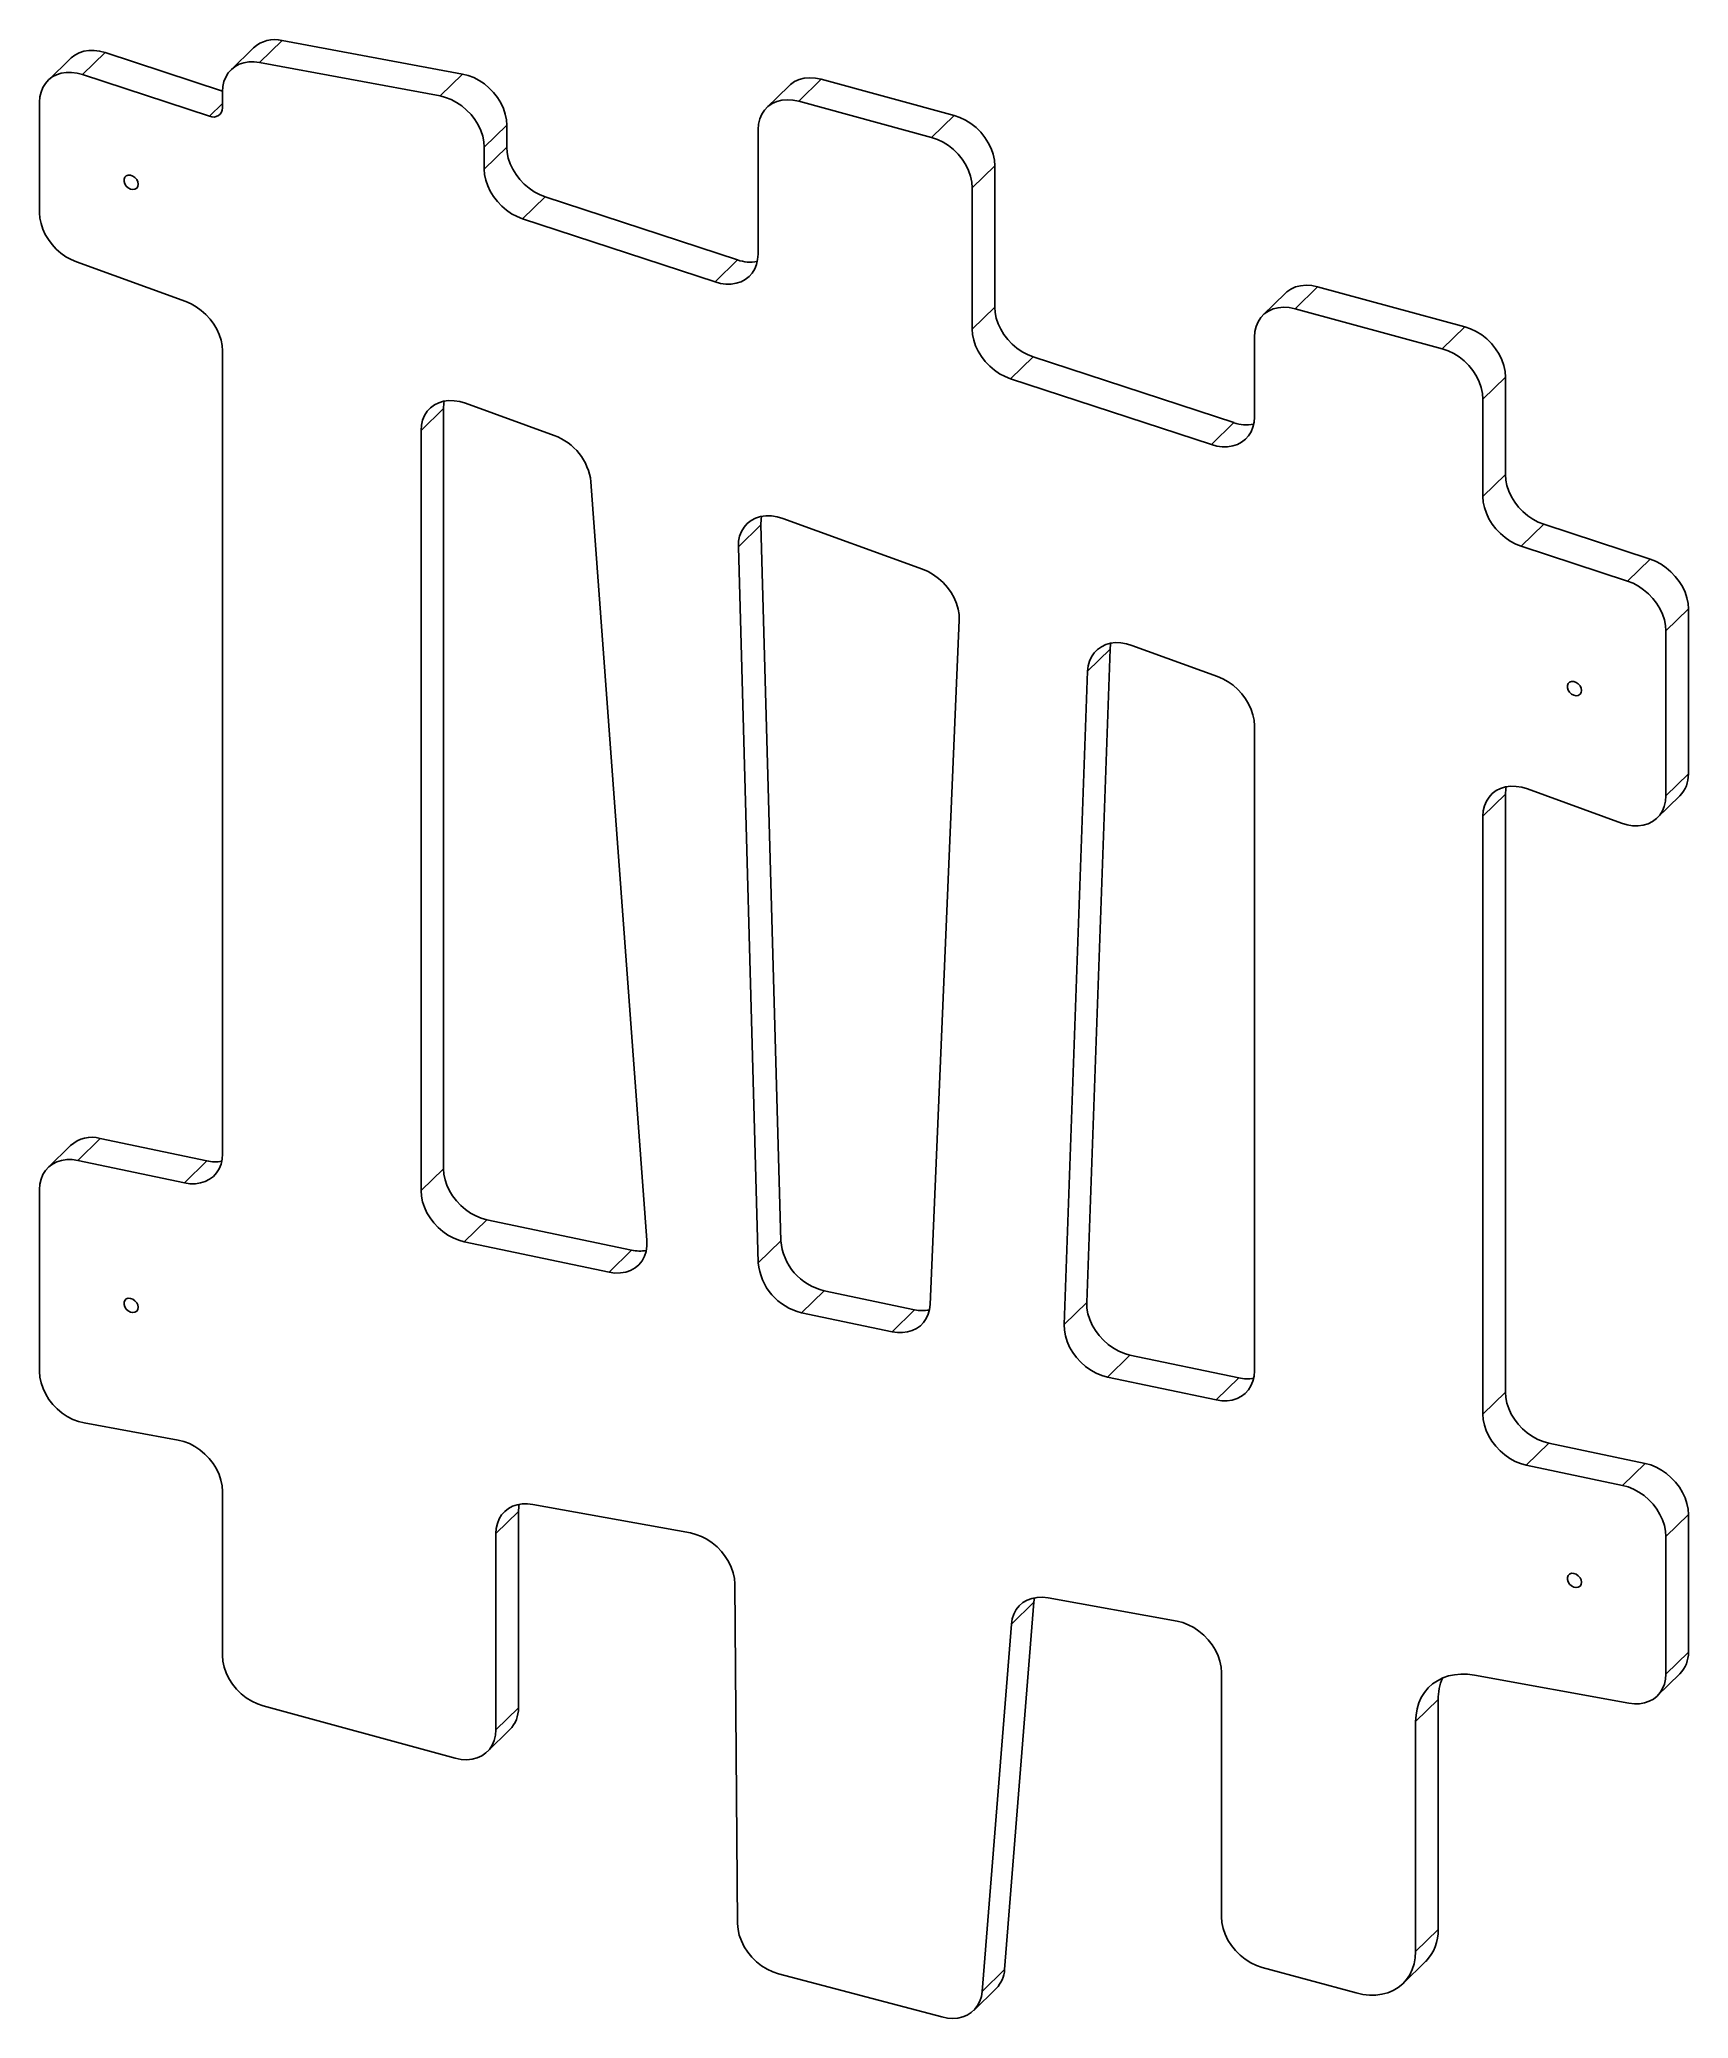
# Model space of a CAD drawing. Header units: millimetres. Extents: x -35052 to -34335, y 5325 to 6186.
import ezdxf

# ---------------------------------------------------------------- set-up
doc = ezdxf.new("R2010")
doc.units = ezdxf.units.MM

msp = doc.modelspace()

# ---------------------------------------------------------------- linework, layer by layer
at = {"color": 7, "linetype": 'Continuous', "lineweight": 25}
for p, q in [((-34958.91, 6182.5), (-34968.71, 6172.94)), ((-34956.3, 6176.13), (-34946.5, 6185.69)), ((-34868.01, 6171.11), (-34946.5, 6185.69)), ((-35038.5, 6177.92), (-35048.31, 6168.35)), ((-35033.31, 6170.88), (-35023.51, 6180.44)), ((-34972.42, 6163.69), (-35023.51, 6180.44)), ((-34877.81, 6161.55), (-34956.3, 6176.13)), ((-34978.04, 6152.75), (-35033.31, 6170.88)), ((-34877.81, 6161.55), (-34868.01, 6171.11)), ((-34725.94, 6165.99), (-34735.74, 6156.42)), ((-34721.77, 6159.25), (-34711.97, 6168.82)), ((-34654.16, 6153.1), (-34711.97, 6168.82)), ((-35052.02, 6158.85), (-35052.02, 6110.76)), ((-34978.04, 6152.75), (-34972.43, 6158.23)), ((-34972.43, 6163.43), (-34972.43, 6156.36)), ((-34663.96, 6143.54), (-34721.77, 6159.25)), ((-34858.56, 6139.24), (-34848.76, 6148.8)), ((-34848.76, 6139.32), (-34848.76, 6148.8)), ((-34739.46, 6146.91), (-34739.46, 6092.69)), ((-34663.96, 6143.54), (-34654.16, 6153.1)), ((-34858.56, 6129.76), (-34848.76, 6139.32)), ((-34858.56, 6129.76), (-34858.56, 6139.24)), ((-34646.27, 6121.59), (-34636.47, 6131.15)), ((-34636.47, 6069.72), (-34636.47, 6131.15)), ((-34646.27, 6060.15), (-34646.27, 6121.59)), ((-34841.89, 6108.11), (-34832.09, 6117.68)), ((-34748.37, 6090.23), (-34832.09, 6117.68)), ((-34758.17, 6080.66), (-34841.89, 6108.11)), ((-35036, 6089.34), (-34988.45, 6072.07)), ((-34758.17, 6080.66), (-34748.37, 6090.23)), ((-34505.83, 6069), (-34496.03, 6078.57)), ((-34431.97, 6061.16), (-34496.03, 6078.57)), ((-34646.27, 6060.15), (-34636.47, 6069.72)), ((-34510, 6075.74), (-34519.8, 6066.17)), ((-34441.78, 6051.6), (-34505.83, 6069)), ((-34441.78, 6051.6), (-34431.97, 6061.16)), ((-34523.52, 6056.67), (-34523.52, 6021.89)), ((-34972.43, 6050.65), (-34972.43, 5701.3)), ((-34629.6, 6038.51), (-34619.8, 6048.08)), ((-34532.43, 6019.43), (-34619.8, 6048.08)), ((-34542.23, 6009.86), (-34629.6, 6038.51)), ((-34424.09, 6029.65), (-34414.29, 6039.21)), ((-34414.29, 5996.87), (-34414.29, 6039.21)), ((-34828.12, 6013.84), (-34866.72, 6027.86)), ((-34424.09, 5987.31), (-34424.09, 6029.65)), ((-34886.07, 6016.05), (-34876.27, 6025.61)), ((-34876.27, 6025.61), (-34876.27, 5694.87)), ((-34542.23, 6009.86), (-34532.43, 6019.43)), ((-34886.07, 6016.05), (-34886.07, 5685.31)), ((-34787.77, 5663.71), (-34812.14, 5993.68)), ((-34424.09, 5987.31), (-34414.29, 5996.87)), ((-34748.02, 5965.44), (-34738.22, 5975.01)), ((-34738.22, 5975.01), (-34729.53, 5663.54)), ((-34667.92, 5955.65), (-34728.68, 5977.72)), ((-34407.42, 5965.66), (-34397.62, 5975.23)), ((-34351.36, 5960.06), (-34397.62, 5975.23)), ((-34748.02, 5965.44), (-34739.33, 5653.97)), ((-34361.16, 5950.49), (-34407.42, 5965.66)), ((-34361.16, 5950.49), (-34351.36, 5960.06)), ((-34664.61, 5635.85), (-34651.91, 5933.53)), ((-34344.49, 5928.85), (-34334.69, 5938.42)), ((-34334.69, 5866.58), (-34334.69, 5938.42)), ((-34344.49, 5857.02), (-34344.49, 5928.85)), ((-34586.3, 5920.88), (-34596.42, 5636.59)), ((-34596.1, 5911.32), (-34586.3, 5920.88)), ((-34539.54, 5909.02), (-34576.76, 5922.54)), ((-34596.1, 5911.32), (-34606.23, 5627.03)), ((-34523.52, 5606.87), (-34523.52, 5887.6)), ((-34344.49, 5857.02), (-34334.69, 5866.58)), ((-34424.09, 5848.25), (-34414.29, 5857.82)), ((-34414.29, 5597.7), (-34414.29, 5857.82)), ((-34404.74, 5860.06), (-34363.84, 5845.21)), ((-34348.21, 5847.51), (-34338.41, 5857.08)), ((-34424.09, 5588.13), (-34424.09, 5848.25)), ((-35035.45, 5698.47), (-35025.65, 5708.03)), ((-34979.2, 5698.26), (-35025.65, 5708.03)), ((-35038.5, 5704.93), (-35048.31, 5695.37)), ((-34989, 5688.7), (-35035.45, 5698.47)), ((-34989, 5688.7), (-34979.2, 5698.26)), ((-34886.07, 5685.31), (-34876.27, 5694.87)), ((-35052.02, 5685.86), (-35052.02, 5606.57)), ((-34867.26, 5663.09), (-34857.46, 5672.65)), ((-34857.46, 5672.65), (-34794.49, 5659.41)), ((-34867.26, 5663.09), (-34804.29, 5649.84)), ((-34804.29, 5649.84), (-34794.49, 5659.41)), ((-34739.33, 5653.97), (-34729.53, 5663.54)), ((-34720.53, 5632.22), (-34710.73, 5641.79)), ((-34710.73, 5641.79), (-34671.36, 5633.51)), ((-34720.53, 5632.22), (-34681.16, 5623.94)), ((-34681.16, 5623.94), (-34671.36, 5633.51)), ((-34606.23, 5627.03), (-34596.42, 5636.59)), ((-34587.43, 5604.23), (-34577.63, 5613.79)), ((-34577.63, 5613.79), (-34530.29, 5603.83)), ((-34587.43, 5604.23), (-34540.09, 5594.27)), ((-34540.09, 5594.27), (-34530.29, 5603.83)), ((-34424.09, 5588.13), (-34414.29, 5597.7)), ((-35032.69, 5584.25), (-34991.76, 5576.82)), ((-34405.28, 5565.91), (-34395.48, 5575.48)), ((-34353.5, 5566.64), (-34395.48, 5575.48)), ((-34363.3, 5557.08), (-34405.28, 5565.91)), ((-34363.3, 5557.08), (-34353.5, 5566.64)), ((-34972.43, 5554.5), (-34972.43, 5483.08)), ((-34853.5, 5536.13), (-34843.7, 5545.69)), ((-34843.7, 5460.33), (-34843.7, 5545.69)), ((-34837.45, 5548.83), (-34768.89, 5536.4)), ((-34344.49, 5534.86), (-34334.69, 5544.42)), ((-34334.69, 5484.6), (-34334.69, 5544.42)), ((-34853.5, 5450.76), (-34853.5, 5536.13)), ((-34344.49, 5475.03), (-34344.49, 5534.86)), ((-34749.56, 5514.21), (-34748.36, 5366.44)), ((-34632.16, 5346.48), (-34619.44, 5506.3)), ((-34629.24, 5496.73), (-34619.44, 5506.3)), ((-34619.44, 5506.3), (-34619.16, 5508.2)), ((-34613.24, 5508.16), (-34557.16, 5497.99)), ((-34641.96, 5336.92), (-34629.24, 5496.73)), ((-34344.49, 5475.03), (-34334.69, 5484.6)), ((-34537.83, 5475.67), (-34537.83, 5369.35)), ((-34427.82, 5474.53), (-34360.54, 5462.32)), ((-34348.21, 5465.53), (-34338.41, 5475.09)), ((-34954.74, 5461.13), (-34871.19, 5438.42)), ((-34853.5, 5450.76), (-34843.7, 5460.33)), ((-34453.36, 5454.31), (-34443.56, 5463.87)), ((-34443.56, 5363.89), (-34443.56, 5463.87)), ((-34857.22, 5441.25), (-34847.42, 5450.82)), ((-34453.36, 5354.32), (-34453.36, 5454.31)), ((-34453.36, 5354.32), (-34443.56, 5363.89)), ((-34641.96, 5336.92), (-34632.16, 5346.48)), ((-34520.14, 5347.4), (-34479.24, 5336.28)), ((-34458.8, 5340.42), (-34449, 5349.98)), ((-34730.53, 5344.59), (-34659.46, 5325.82)), ((-34645.63, 5328.69), (-34635.83, 5338.25))]:
    msp.add_line(p, q, dxfattribs=at)
at = {"color": 7, "linetype": 'Continuous', "lineweight": 25, "flags": 128}
for points in [[(-35023.51, 6180.44), (-35025.91, 6181.07), (-35028.28, 6181.38), (-35030.59, 6181.36), (-35032.78, 6181.01), (-35034.82, 6180.35), (-35036.68, 6179.37), (-35038.3, 6178.11), (-35038.5, 6177.92)], [(-34956.3, 6176.13), (-34958.65, 6176.41), (-34960.94, 6176.37), (-34963.11, 6176), (-34965.12, 6175.33), (-34966.95, 6174.34), (-34968.56, 6173.08), (-34969.92, 6171.55), (-34971, 6169.79), (-34971.79, 6167.82), (-34972.27, 6165.69), (-34972.43, 6163.43)], [(-35033.31, 6170.88), (-35035.71, 6171.5), (-35038.09, 6171.81), (-35040.39, 6171.79), (-35042.58, 6171.45), (-35044.62, 6170.78), (-35046.48, 6169.81), (-35048.11, 6168.54), (-35049.48, 6167.01), (-35050.58, 6165.24), (-35051.38, 6163.27), (-35051.86, 6161.12), (-35052.02, 6158.85)], [(-34848.76, 6148.8), (-34848.93, 6151.21), (-34849.43, 6153.67), (-34850.26, 6156.12), (-34851.39, 6158.53), (-34852.82, 6160.84), (-34854.5, 6163.01), (-34856.42, 6165.01), (-34858.52, 6166.78), (-34860.78, 6168.31), (-34863.14, 6169.55), (-34865.57, 6170.49), (-34868.01, 6171.11)], [(-34711.97, 6168.82), (-34714.49, 6169.33), (-34716.95, 6169.48), (-34719.32, 6169.26), (-34721.53, 6168.69), (-34723.55, 6167.78), (-34725.34, 6166.53), (-34725.94, 6165.99)], [(-34858.56, 6139.24), (-34858.73, 6141.65), (-34859.23, 6144.1), (-34860.06, 6146.56), (-34861.19, 6148.96), (-34862.62, 6151.27), (-34864.3, 6153.45), (-34866.22, 6155.44), (-34868.32, 6157.22), (-34870.58, 6158.74), (-34872.94, 6159.99), (-34875.37, 6160.93), (-34877.81, 6161.55)], [(-34721.77, 6159.25), (-34724.29, 6159.76), (-34726.75, 6159.91), (-34729.12, 6159.7), (-34731.33, 6159.13), (-34733.35, 6158.21), (-34735.14, 6156.97), (-34736.65, 6155.42), (-34737.86, 6153.6), (-34738.74, 6151.55), (-34739.28, 6149.31), (-34739.46, 6146.91)], [(-34636.47, 6131.15), (-34636.65, 6133.64), (-34637.18, 6136.18), (-34638.07, 6138.71), (-34639.27, 6141.18), (-34640.79, 6143.55), (-34642.57, 6145.77), (-34644.59, 6147.78), (-34646.81, 6149.56), (-34649.17, 6151.05), (-34651.64, 6152.24), (-34654.16, 6153.1)], [(-34832.09, 6117.68), (-34834.5, 6118.63), (-34836.85, 6119.88), (-34839.09, 6121.41), (-34841.17, 6123.19), (-34843.07, 6125.18), (-34844.74, 6127.35), (-34846.15, 6129.65), (-34847.27, 6132.05), (-34848.09, 6134.49), (-34848.59, 6136.93), (-34848.76, 6139.32)], [(-34646.27, 6121.59), (-34646.45, 6124.08), (-34646.98, 6126.61), (-34647.87, 6129.14), (-34649.08, 6131.62), (-34650.59, 6133.99), (-34652.37, 6136.2), (-34654.39, 6138.22), (-34656.61, 6139.99), (-34658.97, 6141.49), (-34661.44, 6142.68), (-34663.96, 6143.54)], [(-34841.89, 6108.11), (-34844.3, 6109.07), (-34846.65, 6110.32), (-34848.89, 6111.85), (-34850.97, 6113.63), (-34852.87, 6115.62), (-34854.54, 6117.78), (-34855.95, 6120.09), (-34857.07, 6122.48), (-34857.89, 6124.92), (-34858.39, 6127.36), (-34858.56, 6129.76)], [(-35009.13, 6123.15), (-35009.3, 6124.17), (-35009.78, 6125.17), (-35010.53, 6126.04), (-35011.47, 6126.69), (-35012.48, 6127.05), (-35013.47, 6127.07), (-35014.32, 6126.77), (-35014.95, 6126.16), (-35015.28, 6125.31), (-35015.28, 6124.32), (-35014.95, 6123.3), (-35014.32, 6122.35), (-35013.47, 6121.58), (-35012.48, 6121.07), (-35011.47, 6120.87), (-35010.53, 6121.02), (-35009.78, 6121.48), (-35009.3, 6122.22), (-35009.13, 6123.15)], [(-35052.02, 6110.76), (-35051.86, 6108.43), (-35051.39, 6106.04), (-35050.61, 6103.66), (-35049.53, 6101.32), (-35048.19, 6099.06), (-35046.59, 6096.92), (-35044.77, 6094.95), (-35042.77, 6093.18), (-35040.61, 6091.63), (-35038.34, 6090.35), (-35036, 6089.34)], [(-34739.46, 6092.69), (-34739.62, 6090.42), (-34740.11, 6088.27), (-34740.9, 6086.3), (-34742, 6084.53), (-34743.38, 6083), (-34745.01, 6081.73), (-34746.86, 6080.76), (-34748.9, 6080.09), (-34751.09, 6079.75), (-34753.4, 6079.73), (-34755.77, 6080.03), (-34758.17, 6080.66)], [(-34496.03, 6078.57), (-34498.54, 6079.08), (-34501.01, 6079.23), (-34503.38, 6079.02), (-34505.59, 6078.45), (-34507.61, 6077.53), (-34509.4, 6076.29), (-34510, 6075.74)], [(-34988.45, 6072.07), (-34986.11, 6071.07), (-34983.84, 6069.78), (-34981.68, 6068.24), (-34979.68, 6066.46), (-34977.86, 6064.49), (-34976.26, 6062.35), (-34974.92, 6060.1), (-34973.84, 6057.75), (-34973.06, 6055.37), (-34972.59, 6052.99), (-34972.43, 6050.65)], [(-34619.8, 6048.08), (-34622.21, 6049.03), (-34624.56, 6050.28), (-34626.8, 6051.81), (-34628.88, 6053.59), (-34630.78, 6055.58), (-34632.45, 6057.74), (-34633.86, 6060.05), (-34634.98, 6062.44), (-34635.8, 6064.88), (-34636.3, 6067.32), (-34636.47, 6069.72)], [(-34505.83, 6069), (-34508.35, 6069.51), (-34510.81, 6069.66), (-34513.18, 6069.45), (-34515.39, 6068.88), (-34517.41, 6067.97), (-34519.2, 6066.72), (-34520.71, 6065.17), (-34521.92, 6063.36), (-34522.8, 6061.3), (-34523.34, 6059.06), (-34523.52, 6056.67)], [(-34414.29, 6039.21), (-34414.47, 6041.7), (-34415, 6044.24), (-34415.88, 6046.77), (-34417.09, 6049.24), (-34418.61, 6051.61), (-34420.39, 6053.83), (-34422.41, 6055.84), (-34424.63, 6057.62), (-34426.99, 6059.11), (-34429.46, 6060.3), (-34431.97, 6061.16)], [(-34629.6, 6038.51), (-34632.01, 6039.46), (-34634.36, 6040.72), (-34636.6, 6042.24), (-34638.68, 6044.02), (-34640.58, 6046.01), (-34642.25, 6048.18), (-34643.66, 6050.48), (-34644.78, 6052.88), (-34645.6, 6055.32), (-34646.1, 6057.76), (-34646.27, 6060.15)], [(-34424.09, 6029.65), (-34424.27, 6032.13), (-34424.8, 6034.67), (-34425.69, 6037.2), (-34426.89, 6039.68), (-34428.41, 6042.05), (-34430.19, 6044.26), (-34432.21, 6046.28), (-34434.43, 6048.05), (-34436.79, 6049.55), (-34439.26, 6050.74), (-34441.78, 6051.6)], [(-34866.72, 6027.86), (-34869.17, 6028.58), (-34871.6, 6028.97), (-34873.98, 6029.02), (-34876.25, 6028.73), (-34878.36, 6028.11), (-34880.28, 6027.15), (-34881.98, 6025.9), (-34883.41, 6024.36), (-34884.56, 6022.57), (-34885.39, 6020.56), (-34885.9, 6018.37), (-34886.07, 6016.05)], [(-34875.94, 6028.79), (-34876.1, 6027.94), (-34876.27, 6025.61)], [(-34523.52, 6021.89), (-34523.68, 6019.62), (-34524.16, 6017.47), (-34524.96, 6015.5), (-34526.06, 6013.73), (-34527.44, 6012.2), (-34529.06, 6010.93), (-34530.92, 6009.96), (-34532.96, 6009.29), (-34535.15, 6008.95), (-34537.46, 6008.93), (-34539.83, 6009.23), (-34542.23, 6009.86)], [(-34397.62, 5975.23), (-34400.03, 5976.18), (-34402.38, 5977.43), (-34404.62, 5978.96), (-34406.7, 5980.74), (-34408.6, 5982.73), (-34410.27, 5984.9), (-34411.68, 5987.2), (-34412.8, 5989.59), (-34413.62, 5992.04), (-34414.12, 5994.48), (-34414.29, 5996.87)], [(-34407.42, 5965.66), (-34409.83, 5966.62), (-34412.18, 5967.87), (-34414.42, 5969.4), (-34416.5, 5971.17), (-34418.4, 5973.17), (-34420.07, 5975.33), (-34421.48, 5977.63), (-34422.6, 5980.03), (-34423.42, 5982.47), (-34423.92, 5984.91), (-34424.09, 5987.31)], [(-34728.68, 5977.72), (-34731.17, 5978.45), (-34733.64, 5978.84), (-34736.05, 5978.88), (-34738.35, 5978.57), (-34740.49, 5977.9), (-34742.42, 5976.91), (-34744.12, 5975.6), (-34745.54, 5974), (-34746.66, 5972.15), (-34747.46, 5970.08), (-34747.91, 5967.83), (-34748.02, 5965.44)], [(-34737.9, 5978.66), (-34738.11, 5977.39), (-34738.22, 5975.01)], [(-34334.69, 5938.42), (-34334.86, 5940.81), (-34335.35, 5943.25), (-34336.17, 5945.69), (-34337.3, 5948.09), (-34338.71, 5950.39), (-34340.38, 5952.56), (-34342.27, 5954.55), (-34344.36, 5956.33), (-34346.6, 5957.85), (-34348.94, 5959.11), (-34351.36, 5960.06)], [(-34651.91, 5933.53), (-34651.97, 5935.91), (-34652.38, 5938.35), (-34653.11, 5940.81), (-34654.15, 5943.23), (-34655.49, 5945.57), (-34657.09, 5947.78), (-34658.93, 5949.83), (-34660.98, 5951.68), (-34663.18, 5953.28), (-34665.51, 5954.61), (-34667.92, 5955.65)], [(-34344.49, 5928.85), (-34344.66, 5931.25), (-34345.15, 5933.69), (-34345.97, 5936.13), (-34347.1, 5938.52), (-34348.51, 5940.83), (-34350.18, 5942.99), (-34352.07, 5944.98), (-34354.16, 5946.76), (-34356.4, 5948.29), (-34358.74, 5949.54), (-34361.16, 5950.49)], [(-34576.76, 5922.54), (-34579.16, 5923.26), (-34581.55, 5923.65), (-34583.88, 5923.72), (-34586.11, 5923.46), (-34588.2, 5922.87), (-34590.1, 5921.97), (-34591.79, 5920.78), (-34593.24, 5919.32), (-34594.41, 5917.6), (-34595.29, 5915.67), (-34595.86, 5913.57), (-34596.1, 5911.32)], [(-34585.99, 5923.48), (-34586.05, 5923.13), (-34586.3, 5920.88)], [(-34523.52, 5887.6), (-34523.68, 5889.94), (-34524.15, 5892.32), (-34524.93, 5894.71), (-34526.01, 5897.05), (-34527.35, 5899.31), (-34528.95, 5901.44), (-34530.77, 5903.41), (-34532.77, 5905.19), (-34534.93, 5906.73), (-34537.2, 5908.02), (-34539.54, 5909.02)], [(-34381.19, 5902.91), (-34381.36, 5903.93), (-34381.85, 5904.93), (-34382.6, 5905.8), (-34383.53, 5906.45), (-34384.54, 5906.81), (-34385.53, 5906.83), (-34386.38, 5906.53), (-34387.01, 5905.92), (-34387.34, 5905.07), (-34387.34, 5904.09), (-34387.01, 5903.06), (-34386.38, 5902.11), (-34385.53, 5901.34), (-34384.54, 5900.83), (-34383.53, 5900.63), (-34382.6, 5900.78), (-34381.85, 5901.24), (-34381.36, 5901.98), (-34381.19, 5902.91)], [(-34424.09, 5848.25), (-34423.92, 5850.58), (-34423.41, 5852.77), (-34422.58, 5854.77), (-34421.43, 5856.56), (-34420, 5858.1), (-34418.3, 5859.36), (-34416.38, 5860.31), (-34414.27, 5860.94), (-34412, 5861.23), (-34409.62, 5861.18), (-34407.19, 5860.79), (-34404.74, 5860.06)], [(-34414.29, 5857.82), (-34414.12, 5860.14), (-34413.96, 5861)], [(-34363.84, 5845.21), (-34361.39, 5844.48), (-34358.95, 5844.09), (-34356.58, 5844.04), (-34354.31, 5844.33), (-34352.2, 5844.96), (-34350.27, 5845.91), (-34348.58, 5847.17), (-34347.14, 5848.7), (-34346, 5850.5), (-34345.17, 5852.5), (-34344.66, 5854.69), (-34344.49, 5857.02)], [(-34972.43, 5701.3), (-34972.59, 5699), (-34973.09, 5696.84), (-34973.9, 5694.85), (-34975.02, 5693.07), (-34976.42, 5691.54), (-34978.08, 5690.28), (-34979.96, 5689.31), (-34982.03, 5688.66), (-34984.26, 5688.34), (-34986.59, 5688.35), (-34989, 5688.7)], [(-35035.45, 5698.47), (-35037.86, 5698.81), (-35040.19, 5698.82), (-35042.42, 5698.5), (-35044.49, 5697.85), (-35046.37, 5696.89), (-35048.03, 5695.63), (-35049.43, 5694.09), (-35050.55, 5692.31), (-35051.36, 5690.32), (-35051.86, 5688.16), (-35052.02, 5685.86)], [(-34876.27, 5694.87), (-34876.1, 5692.5), (-34875.61, 5690.09), (-34874.81, 5687.67), (-34873.71, 5685.3), (-34872.32, 5683.01), (-34870.68, 5680.86), (-34868.82, 5678.87), (-34866.77, 5677.1), (-34864.56, 5675.56), (-34862.25, 5674.29), (-34859.87, 5673.32), (-34857.46, 5672.65)], [(-34886.07, 5685.31), (-34885.9, 5682.94), (-34885.41, 5680.52), (-34884.61, 5678.1), (-34883.51, 5675.73), (-34882.12, 5673.45), (-34880.48, 5671.29), (-34878.62, 5669.31), (-34876.57, 5667.53), (-34874.36, 5666), (-34872.05, 5664.73), (-34869.67, 5663.75), (-34867.26, 5663.09)], [(-34804.29, 5649.84), (-34801.78, 5649.49), (-34799.33, 5649.5), (-34797.02, 5649.88), (-34794.88, 5650.62), (-34792.95, 5651.7), (-34791.28, 5653.1), (-34789.9, 5654.8), (-34788.84, 5656.75), (-34788.13, 5658.91), (-34787.77, 5661.25), (-34787.77, 5663.71)], [(-35009.13, 5634.56), (-35009.3, 5635.58), (-35009.78, 5636.58), (-35010.53, 5637.45), (-35011.47, 5638.1), (-35012.48, 5638.46), (-35013.47, 5638.49), (-35014.32, 5638.18), (-35014.95, 5637.57), (-35015.28, 5636.73), (-35015.28, 5635.74), (-35014.95, 5634.71), (-35014.32, 5633.76), (-35013.47, 5632.99), (-35012.48, 5632.48), (-35011.47, 5632.29), (-35010.53, 5632.43), (-35009.78, 5632.89), (-35009.3, 5633.63), (-35009.13, 5634.56)], [(-34681.16, 5623.94), (-34678.83, 5623.6), (-34676.55, 5623.58), (-34674.38, 5623.87), (-34672.34, 5624.47), (-34670.49, 5625.37), (-34668.84, 5626.56), (-34667.43, 5628.01), (-34666.29, 5629.69), (-34665.42, 5631.58), (-34664.86, 5633.65), (-34664.61, 5635.85)], [(-34596.42, 5636.59), (-34596.34, 5634.19), (-34595.91, 5631.73), (-34595.15, 5629.26), (-34594.08, 5626.82), (-34592.71, 5624.48), (-34591.07, 5622.26), (-34589.19, 5620.21), (-34587.11, 5618.37), (-34584.87, 5616.79), (-34582.52, 5615.48), (-34580.08, 5614.47), (-34577.63, 5613.79)], [(-34606.23, 5627.03), (-34606.14, 5624.63), (-34605.71, 5622.16), (-34604.95, 5619.69), (-34603.88, 5617.26), (-34602.51, 5614.91), (-34600.87, 5612.69), (-34598.99, 5610.64), (-34596.92, 5608.81), (-34594.68, 5607.22), (-34592.32, 5605.91), (-34589.89, 5604.91), (-34587.43, 5604.23)], [(-35052.02, 5606.57), (-35051.85, 5604.16), (-35051.35, 5601.7), (-35050.52, 5599.24), (-35049.37, 5596.83), (-35047.94, 5594.51), (-35046.25, 5592.33), (-35044.33, 5590.34), (-35042.21, 5588.56), (-35039.95, 5587.03), (-35037.58, 5585.79), (-35035.14, 5584.86), (-35032.69, 5584.25)], [(-34540.09, 5594.27), (-34537.68, 5593.92), (-34535.35, 5593.91), (-34533.12, 5594.23), (-34531.05, 5594.88), (-34529.17, 5595.85), (-34527.51, 5597.11), (-34526.11, 5598.64), (-34524.99, 5600.42), (-34524.18, 5602.41), (-34523.68, 5604.58), (-34523.52, 5606.87)], [(-34395.48, 5575.48), (-34397.89, 5576.14), (-34400.27, 5577.12), (-34402.58, 5578.38), (-34404.79, 5579.92), (-34406.84, 5581.7), (-34408.7, 5583.68), (-34410.34, 5585.83), (-34411.73, 5588.12), (-34412.83, 5590.49), (-34413.63, 5592.91), (-34414.12, 5595.32), (-34414.29, 5597.7)], [(-34405.28, 5565.91), (-34407.69, 5566.58), (-34410.07, 5567.55), (-34412.38, 5568.82), (-34414.59, 5570.35), (-34416.64, 5572.13), (-34418.5, 5574.11), (-34420.14, 5576.27), (-34421.53, 5578.55), (-34422.63, 5580.92), (-34423.44, 5583.34), (-34423.92, 5585.76), (-34424.09, 5588.13)], [(-34991.76, 5576.82), (-34989.31, 5576.22), (-34986.87, 5575.28), (-34984.5, 5574.04), (-34982.24, 5572.52), (-34980.12, 5570.74), (-34978.2, 5568.74), (-34976.51, 5566.57), (-34975.08, 5564.25), (-34973.93, 5561.84), (-34973.1, 5559.38), (-34972.6, 5556.92), (-34972.43, 5554.5)], [(-34334.69, 5544.42), (-34334.85, 5546.8), (-34335.34, 5549.21), (-34336.14, 5551.63), (-34337.25, 5554), (-34338.63, 5556.29), (-34340.27, 5558.44), (-34342.13, 5560.42), (-34344.19, 5562.2), (-34346.39, 5563.74), (-34348.71, 5565), (-34351.09, 5565.98), (-34353.5, 5566.64)], [(-34344.49, 5534.86), (-34344.65, 5537.23), (-34345.14, 5539.65), (-34345.94, 5542.06), (-34347.05, 5544.44), (-34348.43, 5546.72), (-34350.07, 5548.88), (-34351.94, 5550.86), (-34353.99, 5552.64), (-34356.19, 5554.17), (-34358.51, 5555.44), (-34360.89, 5556.41), (-34363.3, 5557.08)], [(-34853.5, 5536.13), (-34853.34, 5538.38), (-34852.86, 5540.51), (-34852.08, 5542.47), (-34851, 5544.22), (-34849.66, 5545.75), (-34848.06, 5547.02), (-34846.24, 5548), (-34844.23, 5548.68), (-34842.07, 5549.05), (-34839.8, 5549.1), (-34837.45, 5548.83)], [(-34843.7, 5545.69), (-34843.54, 5547.95), (-34843.37, 5548.87)], [(-34768.89, 5536.4), (-34766.45, 5535.79), (-34764.03, 5534.86), (-34761.67, 5533.63), (-34759.41, 5532.12), (-34757.3, 5530.36), (-34755.39, 5528.38), (-34753.69, 5526.21), (-34752.26, 5523.91), (-34751.11, 5521.52), (-34750.27, 5519.07), (-34749.75, 5516.62), (-34749.56, 5514.21)], [(-34381.19, 5514.92), (-34381.36, 5515.94), (-34381.85, 5516.94), (-34382.6, 5517.81), (-34383.53, 5518.46), (-34384.54, 5518.82), (-34385.53, 5518.85), (-34386.38, 5518.54), (-34387.01, 5517.93), (-34387.34, 5517.09), (-34387.34, 5516.1), (-34387.01, 5515.07), (-34386.38, 5514.12), (-34385.53, 5513.35), (-34384.54, 5512.84), (-34383.53, 5512.65), (-34382.6, 5512.79), (-34381.85, 5513.26), (-34381.36, 5513.99), (-34381.19, 5514.92)], [(-34629.24, 5496.73), (-34628.88, 5499.01), (-34628.18, 5501.13), (-34627.15, 5503.04), (-34625.82, 5504.7), (-34624.22, 5506.09), (-34622.36, 5507.18), (-34620.29, 5507.94), (-34618.05, 5508.36), (-34615.69, 5508.44), (-34613.24, 5508.16)], [(-34557.16, 5497.99), (-34554.71, 5497.38), (-34552.28, 5496.45), (-34549.91, 5495.21), (-34547.64, 5493.68), (-34545.53, 5491.91), (-34543.61, 5489.91), (-34541.91, 5487.73), (-34540.48, 5485.42), (-34539.34, 5483.01), (-34538.51, 5480.55), (-34538, 5478.08), (-34537.83, 5475.67)], [(-34972.43, 5483.08), (-34972.25, 5480.59), (-34971.71, 5478.06), (-34970.83, 5475.53), (-34969.62, 5473.05), (-34968.11, 5470.68), (-34966.32, 5468.47), (-34964.3, 5466.45), (-34962.09, 5464.68), (-34959.72, 5463.18), (-34957.26, 5461.99), (-34954.74, 5461.13)], [(-34453.36, 5454.31), (-34453.2, 5457.14), (-34452.73, 5459.85), (-34451.96, 5462.42), (-34450.89, 5464.82), (-34449.53, 5467.01), (-34447.9, 5468.97), (-34446.02, 5470.69), (-34443.9, 5472.13), (-34441.58, 5473.3), (-34439.08, 5474.17), (-34436.42, 5474.73), (-34433.64, 5474.98), (-34430.76, 5474.91), (-34427.82, 5474.53)], [(-34360.54, 5462.32), (-34358.19, 5462.05), (-34355.92, 5462.11), (-34353.76, 5462.48), (-34351.75, 5463.16), (-34349.93, 5464.14), (-34348.33, 5465.41), (-34346.98, 5466.94), (-34345.91, 5468.69), (-34345.12, 5470.65), (-34344.65, 5472.78), (-34344.49, 5475.03)], [(-34871.19, 5438.42), (-34868.67, 5437.91), (-34866.2, 5437.76), (-34863.84, 5437.98), (-34861.62, 5438.55), (-34859.6, 5439.46), (-34857.82, 5440.71), (-34856.31, 5442.25), (-34855.1, 5444.07), (-34854.21, 5446.12), (-34853.68, 5448.37), (-34853.5, 5450.76)], [(-34748.36, 5366.44), (-34748.16, 5363.95), (-34747.6, 5361.41), (-34746.7, 5358.89), (-34745.48, 5356.41), (-34743.95, 5354.05), (-34742.15, 5351.85), (-34740.12, 5349.85), (-34737.89, 5348.09), (-34735.52, 5346.6), (-34733.05, 5345.43), (-34730.53, 5344.59)], [(-34537.83, 5369.35), (-34537.65, 5366.86), (-34537.11, 5364.32), (-34536.23, 5361.79), (-34535.02, 5359.31), (-34533.51, 5356.94), (-34531.73, 5354.73), (-34529.71, 5352.72), (-34527.49, 5350.94), (-34525.13, 5349.44), (-34522.66, 5348.25), (-34520.14, 5347.4)], [(-34479.24, 5336.28), (-34476.34, 5335.65), (-34473.48, 5335.34), (-34470.69, 5335.36), (-34468.01, 5335.71), (-34465.47, 5336.38), (-34463.1, 5337.36), (-34460.94, 5338.65), (-34459, 5340.22), (-34457.33, 5342.06), (-34455.92, 5344.14), (-34454.81, 5346.44), (-34454.01, 5348.92), (-34453.52, 5351.56), (-34453.36, 5354.32)], [(-34659.46, 5325.82), (-34657.08, 5325.35), (-34654.74, 5325.2), (-34652.49, 5325.37), (-34650.37, 5325.87), (-34648.42, 5326.68), (-34646.67, 5327.78), (-34645.16, 5329.17), (-34643.92, 5330.81), (-34642.96, 5332.67), (-34642.3, 5334.71), (-34641.96, 5336.92)]]:
    msp.add_lwpolyline(points, dxfattribs=at)
at = {"color": 7, "linetype": 'Continuous', "lineweight": 25}
for centre, radius, start, end in [((-34949.74, 6172.58), 13.51, 76.10702, 132.72242), ((-34976.37, 6156.33), 3.95, 245.05952, 0.41754), ((-34742.68, 6106.59), 17.33, 250.83825, 279.63091), ((-34526.74, 6035.79), 17.33, 250.83825, 279.63091), ((-34836.49, 5990.79), 24.52, 6.75325, 70.04764), ((-34347.77, 5866.22), 13.08, 315.67612, 1.58964), ((-35029.28, 5694.89), 13.64, 74.56942, 132.55942), ((-34975.62, 5714.38), 16.51, 257.49999, 280.01869), ((-34790.92, 5675.48), 16.46, 257.46904, 280.04965), ((-34705.27, 5665.51), 24.34, 184.63523, 257.04101), ((-34715.07, 5655.94), 24.34, 184.63523, 257.04101), ((-34667.79, 5649.65), 16.53, 257.51731, 280.00137), ((-34526.71, 5619.95), 16.51, 257.49999, 280.01869), ((-34347.79, 5484.24), 13.11, 315.71787, 1.54789), ((-34420.96, 5464.13), 22.6, 156.13095, 180.66103), ((-34856.76, 5459.95), 13.06, 315.63816, 1.62759), ((-34462.65, 5363.34), 19.1, 315.62658, 1.63918), ((-34644.85, 5347.21), 12.71, 315.2057, 356.73265)]:
    msp.add_arc(centre, radius, start, end, dxfattribs=at)

doc.saveas('drawing.dxf')
